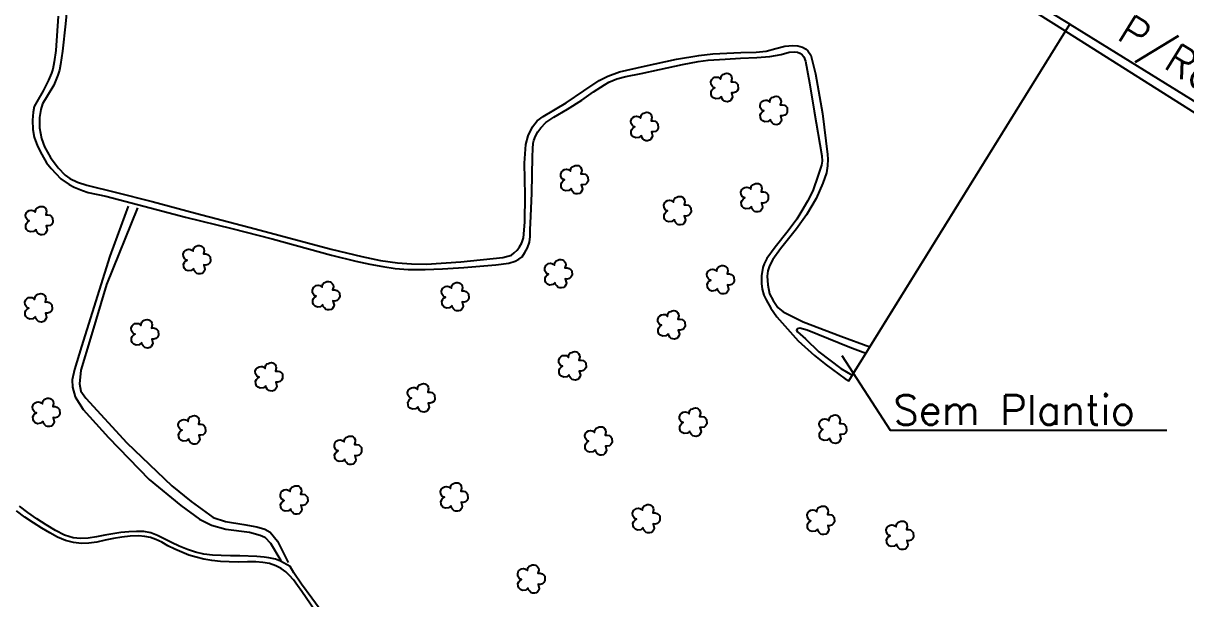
# Model space of a CAD drawing. Extents: x 726621 to 729771, y 7813734 to 7818189.
# Drawn here: x 728223 to 728988, y 7816170 to 7816548 of the extents above; entities that cross this region are included whole.
import ezdxf

# ---------------------------------------------------------------- set-up
doc = ezdxf.new("R2010")
doc.units = 0
doc.header["$MEASUREMENT"] = 0
doc.linetypes.add('CONTINUO', pattern=[0])
for name, color, linetype in [('01140001344', 1, 'Continuous'), ('01140001344003', 5, 'Continuous'), ('01140001344017', 5, 'Continuous'), ('_SIMBOLO ARVORE', 118, 'Continuous'), ('ESTRADA', 1, 'Continuous'), ('SEM PLANTIO', 30, 'Continuous')]:
    doc.layers.add(name, color=color, linetype=linetype)
doc.layers.add('TEXTO_DIVERSOS', color=7, linetype='Continuous', lineweight=5)
doc.styles.add('Simplex', font='simplex.shx')

msp = doc.modelspace()

# ---------------------------------------------------------------- linework, layer by layer
msp.add_lwpolyline([(728761.43, 7816329.97), (728793.16, 7816280.78), (728975.3, 7816280.78)])
at = {"layer": '01140001344'}
for points in [[(728246.1, 7816553.02), (728244.53, 7816530.45), (728243.55, 7816522.92), (728242.7, 7816518.2), (728241.79, 7816515.52), (728239.81, 7816511.02), (728236.36, 7816503.81), (728232.06, 7816496.76), (728230.44, 7816493.53), (728229.59, 7816489.79), (728229.24, 7816484.51), (728229.38, 7816478.42), (728230.44, 7816473.5), (728232.62, 7816467.58), (728235.3, 7816462.02), (728238.54, 7816456.6), (728241.58, 7816452.91), (728244.55, 7816449.52), (728247.89, 7816446.15), (728253.35, 7816442.25), (728256.58, 7816440.66), (728262.03, 7816438.49), (728265.88, 7816437.12), (728277.53, 7816434.55), (728310.82, 7816426), (728329.94, 7816420.85), (728360.44, 7816413.32), (728386.86, 7816406.63), (728425.87, 7816395.85), (728441.78, 7816391.87), (728451.2, 7816389.95), (728459.61, 7816388.45), (728467.81, 7816387.08), (728476.23, 7816386.37), (728487.55, 7816386.36), (728498.94, 7816386.85), (728512.99, 7816387.87), (728534.01, 7816389.46), (728542.39, 7816390.7), (728546.64, 7816391.85), (728549.17, 7816393.14), (728551.2, 7816394.77), (728553.07, 7816397.56), (728554.81, 7816400.63), (728556.05, 7816404.4), (728556.45, 7816408.07), (728556.58, 7816412.59), (728557.07, 7816421.61), (728557.65, 7816436.62), (728558.05, 7816460.61), (728558.27, 7816465.86), (728558.58, 7816469.53), (728558.93, 7816471.26), (728560.04, 7816474.05), (728561.63, 7816476.93), (728563.63, 7816479.67), (728566.91, 7816482.99), (728572.05, 7816486.55), (728581.18, 7816491.78), (728590.46, 7816497.77), (728598.08, 7816503.31), (728605.34, 7816507.91), (728608.37, 7816509.66), (728613.47, 7816511.69), (728619.36, 7816513.33), (728629.6, 7816515.33), (728641.66, 7816517.99), (728656.64, 7816521.13), (728666.98, 7816523.18), (728673.49, 7816524.11), (728684.84, 7816524.68), (728694.87, 7816525.31), (728705.59, 7816525.71), (728714.18, 7816526.55), (728721.5, 7816527.88), (728726.83, 7816529.21), (728730.33, 7816529.52), (728732.42, 7816529.26), (728733.97, 7816528.64), (728735.38, 7816527.53), (728736.58, 7816526.24), (728737.56, 7816523.5), (728740.31, 7816509.18), (728743.28, 7816490.52), (728748.31, 7816461.1), (728748.46, 7816457.74), (728748.03, 7816454.98), (728745.98, 7816448.53), (728742.43, 7816438.26), (728738.88, 7816431.43), (728735.2, 7816425.05), (728731.94, 7816419.52), (728726.19, 7816411.97), (728717.72, 7816401.19), (728712.25, 7816393.68), (728710.48, 7816390.13), (728709.59, 7816387.78), (728708.57, 7816382.3), (728708.57, 7816377.25), (728709.05, 7816373.61), (728710.21, 7816369.53), (728711.63, 7816366.6), (728714.83, 7816361.04), (728718.65, 7816355.31), (728732.77, 7816339.52), (728743.47, 7816329.82), (728751.24, 7816323.69), (728763.67, 7816314.69), (728766.13, 7816313.26), (728911.45, 7816547.69), (728857.25, 7816580.66)], [(728419.42, 7816161.52), (728412.93, 7816170.42), (728406.15, 7816179.62), (728401.13, 7816187.15), (728398.71, 7816191.32), (728392.45, 7816194.68), (728389, 7816195.99), (728384.71, 7816196.92), (728381.52, 7816197.33), (728376.72, 7816197.75), (728365.56, 7816198.13), (728359.48, 7816198.19), (728353.43, 7816198.41), (728347.52, 7816198.78), (728341.84, 7816199.42), (728336.4, 7816200.57), (728331.08, 7816202.35), (728325.81, 7816204.59), (728320.65, 7816207), (728315.86, 7816209.46), (728311.4, 7816211.63), (728307.02, 7816213.46), (728302.4, 7816214.32), (728297.58, 7816214.27), (728292.55, 7816213.93), (728287.28, 7816213.49), (728282.12, 7816212.77), (728276.83, 7816211.78), (728271.3, 7816210.69), (728265.85, 7816209.76), (728260.82, 7816209.55), (728256.03, 7816210.04), (728250.4, 7816211.76), (728244.42, 7816214.81), (728238.26, 7816218.52), (728232.11, 7816222.5), (728226.25, 7816226.61), (728220.81, 7816230.86)]]:
    msp.add_lwpolyline(points, dxfattribs=at)
at = {"layer": '01140001344003'}
msp.add_lwpolyline([(728415.45, 7816161.66), (728409.14, 7816170.71), (728406.48, 7816174.72), (728403.61, 7816178.77), (728400.94, 7816182.35), (728398.36, 7816185.33), (728395.81, 7816187.72), (728392.76, 7816189.91), (728389.17, 7816191.71), (728385.03, 7816193.1), (728380.73, 7816193.92), (728376.11, 7816194.26), (728370.65, 7816194.21), (728364.59, 7816194.12), (728358.63, 7816194.26), (728352.84, 7816194.55), (728347.19, 7816195.15), (728341.84, 7816196.03), (728336.78, 7816197.25), (728332.06, 7816198.78), (728327.44, 7816200.56), (728322.77, 7816202.6), (728318.26, 7816204.91), (728314.2, 7816207.15), (728310.34, 7816209), (728306.83, 7816210.24), (728303.2, 7816211.02), (728298.89, 7816211.31), (728293.59, 7816211.17), (728287.97, 7816210.55), (728282.55, 7816209.6), (728277.09, 7816208.5), (728271.49, 7816207.3), (728266.3, 7816206.48), (728261.38, 7816206.37), (728256.23, 7816206.95), (728251.01, 7816208.25), (728245.8, 7816210.53), (728240.59, 7816213.37), (728235.36, 7816216.52), (728229.87, 7816219.86), (728224.2, 7816223.63), (728218.79, 7816227.76)], dxfattribs=at)
at = {"layer": '01140001344017'}
msp.add_lwpolyline([(728254.19, 7816582.85), (728250.9, 7816547.93), (728248.94, 7816529.95), (728247.76, 7816521.24), (728246.98, 7816517.4), (728245.96, 7816514.27), (728243.28, 7816507.56), (728238.89, 7816500.35), (728235.75, 7816495.41), (728234.65, 7816491.65), (728233.79, 7816486.32), (728233.95, 7816479.47), (728235.12, 7816472.49), (728237.24, 7816467.08), (728241.01, 7816460.02), (728246.03, 7816453.34), (728250.74, 7816448.48), (728253.88, 7816446.36), (728258.82, 7816443.93), (728265.02, 7816441.89), (728283.61, 7816437.34), (728307.95, 7816431.06), (728336.55, 7816423.57), (728375.78, 7816413.28), (728425.69, 7816399.88), (728445.84, 7816395.02), (728458.03, 7816392.32), (728469.31, 7816390.79), (728478.55, 7816390.08), (728488.35, 7816390), (728510.89, 7816391.59), (728538.66, 7816394.29), (728544.16, 7816395.97), (728545.91, 7816397.32), (728547.9, 7816399.15), (728549.57, 7816401.38), (728551.09, 7816404.09), (728552.12, 7816407.27), (728552.92, 7816417.62), (728553.24, 7816435.33), (728552.84, 7816456.38), (728553.58, 7816468.58), (728555.19, 7816474.28), (728558.16, 7816480.31), (728561.14, 7816484.09), (728565.16, 7816487.06), (728580.2, 7816496.06), (728591.88, 7816503.89), (728601.85, 7816510.64), (728607.56, 7816513.45), (728615.28, 7816516.42), (728631.72, 7816520.15), (728652.79, 7816524.81), (728667.34, 7816527.22), (728676.71, 7816528.2), (728695.12, 7816529.16), (728705.18, 7816529.24), (728711.77, 7816529.89), (728718.04, 7816531.65), (728724.1, 7816533.26), (728729.33, 7816533.75), (728732.63, 7816533.42), (728735.68, 7816532.62), (728737.61, 7816531.5), (728739.14, 7816530.21), (728741.15, 7816527.32), (728744.13, 7816515.18), (728748.8, 7816489.03), (728752.11, 7816462.07), (728752.19, 7816458.93), (728752.03, 7816454.59), (728751.3, 7816449.98), (728749.05, 7816443.15), (728744.71, 7816433.18), (728738.35, 7816422.46), (728731.76, 7816413.14), (728721.21, 7816400.01), (728716.07, 7816393.02), (728713.81, 7816388.76), (728712.77, 7816385.62), (728712.37, 7816382.09), (728712.77, 7816376.27), (728713.98, 7816370.48), (728716.31, 7816366.14), (728719.45, 7816361.56), (728722.92, 7816358.64), (728736.14, 7816352.16), (728760.78, 7816342.57), (728779.96, 7816335.58), (728908.67, 7816543.2), (728863.27, 7816571.75)], dxfattribs=at)
at = {"layer": '_SIMBOLO ARVORE', "linetype": 'CONTINUO'}
for points in [[(728682.26, 7816500.26, 0), (728680.64, 7816498.9, 0), (728678.58, 7816498.67, 0), (728677.12, 7816499.23, 0), (728676.08, 7816500.25, 0), (728675.65, 7816501.43, 0), (728675.53, 7816503.15, 0), (728676.09, 7816504.24, 0), (728676.69, 7816505.05, 0), (728677.87, 7816505.85, 0), (728677.12, 7816506.09, 0), (728676.37, 7816506.71, 0), (728675.5, 7816508.08, 0), (728675.34, 7816509.72, 0), (728675.97, 7816511.43, 0), (728676.63, 7816512.04, 0), (728677.84, 7816512.78, 0), (728679.11, 7816512.94, 0), (728680.12, 7816512.8, 0), (728680.92, 7816512.43, 0), (728681.8, 7816511.65, 0), (728682.06, 7816513.14, 0), (728682.29, 7816513.74, 0), (728682.94, 7816514.57, 0), (728683.92, 7816514.93, 0), (728684.87, 7816515.35, 0), (728685.95, 7816515.45, 0), (728686.96, 7816515.31, 0), (728687.78, 7816514.87, 0), (728688.4, 7816514.21, 0), (728688.93, 7816513.15, 0), (728689.14, 7816511.98, 0), (728688.65, 7816509.88, 0), (728690.12, 7816509.9, 0), (728691.34, 7816509.61, 0), (728692.48, 7816508.7, 0), (728693.12, 7816507.98, 0), (728693.29, 7816505.09, 0), (728692.58, 7816503.8, 0), (728691.64, 7816502.94, 0), (728690.16, 7816502.54, 0), (728688.86, 7816502.66, 0), (728689.56, 7816499.96, 0), (728689.24, 7816498.81, 0), (728688.46, 7816497.71, 0), (728687.6, 7816497.03, 0), (728686.38, 7816496.73, 0), (728685.17, 7816496.8, 0), (728684.27, 7816497.06, 0), (728683.23, 7816498.08, 0), (728682.52, 7816499, 0), (728682.31, 7816500.4, 0)], [(728714.59, 7816485.12, 0), (728712.98, 7816483.77, 0), (728710.92, 7816483.53, 0), (728709.46, 7816484.1, 0), (728708.42, 7816485.12, 0), (728707.99, 7816486.29, 0), (728707.87, 7816488.02, 0), (728708.43, 7816489.11, 0), (728709.02, 7816489.91, 0), (728710.21, 7816490.72, 0), (728709.45, 7816490.96, 0), (728708.71, 7816491.57, 0), (728707.84, 7816492.95, 0), (728707.68, 7816494.58, 0), (728708.31, 7816496.29, 0), (728708.97, 7816496.9, 0), (728710.18, 7816497.64, 0), (728711.45, 7816497.81, 0), (728712.46, 7816497.66, 0), (728713.26, 7816497.29, 0), (728714.14, 7816496.51, 0), (728714.4, 7816498.01, 0), (728714.63, 7816498.61, 0), (728715.28, 7816499.44, 0), (728716.26, 7816499.79, 0), (728717.21, 7816500.22, 0), (728718.28, 7816500.32, 0), (728719.3, 7816500.17, 0), (728720.12, 7816499.74, 0), (728720.73, 7816499.08, 0), (728721.27, 7816498.02, 0), (728721.48, 7816496.84, 0), (728720.99, 7816494.74, 0), (728722.46, 7816494.77, 0), (728723.68, 7816494.48, 0), (728724.82, 7816493.57, 0), (728725.46, 7816492.84, 0), (728725.63, 7816489.95, 0), (728724.92, 7816488.66, 0), (728723.98, 7816487.8, 0), (728722.5, 7816487.41, 0), (728721.2, 7816487.52, 0), (728721.9, 7816484.82, 0), (728721.58, 7816483.68, 0), (728720.8, 7816482.58, 0), (728719.94, 7816481.9, 0), (728718.72, 7816481.6, 0), (728717.51, 7816481.67, 0), (728716.61, 7816481.93, 0), (728715.57, 7816482.95, 0), (728714.86, 7816483.87, 0), (728714.64, 7816485.26, 0)], [(728629.65, 7816474.59, 0), (728628.03, 7816473.24, 0), (728625.97, 7816473, 0), (728624.51, 7816473.57, 0), (728623.47, 7816474.59, 0), (728623.04, 7816475.76, 0), (728622.93, 7816477.49, 0), (728623.49, 7816478.58, 0), (728624.08, 7816479.38, 0), (728625.26, 7816480.19, 0), (728624.51, 7816480.43, 0), (728623.76, 7816481.04, 0), (728622.89, 7816482.42, 0), (728622.73, 7816484.05, 0), (728623.36, 7816485.76, 0), (728624.03, 7816486.37, 0), (728625.23, 7816487.11, 0), (728626.5, 7816487.28, 0), (728627.51, 7816487.13, 0), (728628.31, 7816486.76, 0), (728629.19, 7816485.98, 0), (728629.46, 7816487.48, 0), (728629.68, 7816488.08, 0), (728630.34, 7816488.91, 0), (728631.31, 7816489.27, 0), (728632.27, 7816489.69, 0), (728633.34, 7816489.79, 0), (728634.35, 7816489.64, 0), (728635.17, 7816489.21, 0), (728635.79, 7816488.55, 0), (728636.32, 7816487.49, 0), (728636.53, 7816486.31, 0), (728636.04, 7816484.22, 0), (728637.51, 7816484.24, 0), (728638.73, 7816483.95, 0), (728639.87, 7816483.04, 0), (728640.51, 7816482.31, 0), (728640.68, 7816479.43, 0), (728639.97, 7816478.13, 0), (728639.03, 7816477.27, 0), (728637.55, 7816476.88, 0), (728636.26, 7816476.99, 0), (728636.95, 7816474.29, 0), (728636.63, 7816473.15, 0), (728635.85, 7816472.05, 0), (728634.99, 7816471.37, 0), (728633.77, 7816471.07, 0), (728632.57, 7816471.14, 0), (728631.66, 7816471.4, 0), (728630.62, 7816472.42, 0), (728629.91, 7816473.34, 0), (728629.7, 7816474.73, 0)], [(728583.55, 7816439.72, 0), (728581.93, 7816438.36, 0), (728579.88, 7816438.12, 0), (728578.41, 7816438.69, 0), (728577.38, 7816439.71, 0), (728576.95, 7816440.88, 0), (728576.83, 7816442.61, 0), (728577.39, 7816443.7, 0), (728577.98, 7816444.5, 0), (728579.16, 7816445.31, 0), (728578.41, 7816445.55, 0), (728577.67, 7816446.16, 0), (728576.8, 7816447.54, 0), (728576.64, 7816449.17, 0), (728577.27, 7816450.88, 0), (728577.93, 7816451.49, 0), (728579.14, 7816452.23, 0), (728580.4, 7816452.4, 0), (728581.42, 7816452.26, 0), (728582.22, 7816451.88, 0), (728583.1, 7816451.1, 0), (728583.36, 7816452.6, 0), (728583.58, 7816453.2, 0), (728584.24, 7816454.03, 0), (728585.22, 7816454.39, 0), (728586.17, 7816454.81, 0), (728587.24, 7816454.91, 0), (728588.26, 7816454.76, 0), (728589.08, 7816454.33, 0), (728589.69, 7816453.67, 0), (728590.23, 7816452.61, 0), (728590.44, 7816451.43, 0), (728589.95, 7816449.34, 0), (728591.42, 7816449.36, 0), (728592.63, 7816449.07, 0), (728593.78, 7816448.16, 0), (728594.41, 7816447.43, 0), (728594.59, 7816444.55, 0), (728593.88, 7816443.25, 0), (728592.94, 7816442.39, 0), (728591.46, 7816442, 0), (728590.16, 7816442.11, 0), (728590.85, 7816439.42, 0), (728590.54, 7816438.27, 0), (728589.76, 7816437.17, 0), (728588.9, 7816436.49, 0), (728587.68, 7816436.19, 0), (728586.47, 7816436.26, 0), (728585.56, 7816436.52, 0), (728584.52, 7816437.54, 0), (728583.82, 7816438.46, 0), (728583.6, 7816439.85, 0)], [(728702.08, 7816427.87, 0), (728700.46, 7816426.51, 0), (728698.41, 7816426.27, 0), (728696.95, 7816426.84, 0), (728695.91, 7816427.86, 0), (728695.48, 7816429.03, 0), (728695.36, 7816430.76, 0), (728695.92, 7816431.85, 0), (728696.51, 7816432.66, 0), (728697.7, 7816433.46, 0), (728696.94, 7816433.7, 0), (728696.2, 7816434.31, 0), (728695.33, 7816435.69, 0), (728695.17, 7816437.33, 0), (728695.8, 7816439.03, 0), (728696.46, 7816439.65, 0), (728697.67, 7816440.38, 0), (728698.94, 7816440.55, 0), (728699.95, 7816440.41, 0), (728700.75, 7816440.04, 0), (728701.63, 7816439.25, 0), (728701.89, 7816440.75, 0), (728702.12, 7816441.35, 0), (728702.77, 7816442.18, 0), (728703.75, 7816442.54, 0), (728704.7, 7816442.96, 0), (728705.77, 7816443.06, 0), (728706.79, 7816442.92, 0), (728707.61, 7816442.48, 0), (728708.22, 7816441.82, 0), (728708.76, 7816440.76, 0), (728708.97, 7816439.59, 0), (728708.48, 7816437.49, 0), (728709.95, 7816437.51, 0), (728711.16, 7816437.22, 0), (728712.31, 7816436.31, 0), (728712.95, 7816435.59, 0), (728713.12, 7816432.7, 0), (728712.41, 7816431.41, 0), (728711.47, 7816430.55, 0), (728709.99, 7816430.15, 0), (728708.69, 7816430.27, 0), (728709.38, 7816427.57, 0), (728709.07, 7816426.42, 0), (728708.29, 7816425.32, 0), (728707.43, 7816424.64, 0), (728706.21, 7816424.34, 0), (728705, 7816424.41, 0), (728704.09, 7816424.67, 0), (728703.06, 7816425.69, 0), (728702.35, 7816426.61, 0), (728702.13, 7816428.01, 0)], [(728651.31, 7816419.31, 0), (728649.69, 7816417.96, 0), (728647.63, 7816417.72, 0), (728646.17, 7816418.29, 0), (728645.13, 7816419.31, 0), (728644.7, 7816420.48, 0), (728644.58, 7816422.21, 0), (728645.14, 7816423.3, 0), (728645.74, 7816424.1, 0), (728646.92, 7816424.91, 0), (728646.17, 7816425.15, 0), (728645.42, 7816425.76, 0), (728644.55, 7816427.13, 0), (728644.39, 7816428.77, 0), (728645.02, 7816430.48, 0), (728645.68, 7816431.09, 0), (728646.89, 7816431.83, 0), (728648.16, 7816432, 0), (728649.17, 7816431.85, 0), (728649.97, 7816431.48, 0), (728650.85, 7816430.7, 0), (728651.11, 7816432.2, 0), (728651.34, 7816432.79, 0), (728651.99, 7816433.63, 0), (728652.97, 7816433.98, 0), (728653.92, 7816434.41, 0), (728655, 7816434.5, 0), (728656.01, 7816434.36, 0), (728656.83, 7816433.92, 0), (728657.45, 7816433.26, 0), (728657.98, 7816432.21, 0), (728658.19, 7816431.03, 0), (728657.7, 7816428.93, 0), (728659.17, 7816428.96, 0), (728660.39, 7816428.66, 0), (728661.53, 7816427.76, 0), (728662.17, 7816427.03, 0), (728662.34, 7816424.14, 0), (728661.63, 7816422.85, 0), (728660.69, 7816421.99, 0), (728659.21, 7816421.59, 0), (728657.91, 7816421.71, 0), (728658.61, 7816419.01, 0), (728658.29, 7816417.86, 0), (728657.51, 7816416.77, 0), (728656.65, 7816416.08, 0), (728655.43, 7816415.78, 0), (728654.22, 7816415.86, 0), (728653.32, 7816416.11, 0), (728652.28, 7816417.14, 0), (728651.57, 7816418.06, 0), (728651.36, 7816419.45, 0)], [(728231.56, 7816412.78, 0), (728229.94, 7816411.42, 0), (728227.88, 7816411.18, 0), (728226.42, 7816411.75, 0), (728225.38, 7816412.77, 0), (728224.95, 7816413.94, 0), (728224.84, 7816415.67, 0), (728225.4, 7816416.76, 0), (728225.99, 7816417.57, 0), (728227.17, 7816418.37, 0), (728226.42, 7816418.61, 0), (728225.67, 7816419.22, 0), (728224.8, 7816420.6, 0), (728224.64, 7816422.24, 0), (728225.27, 7816423.94, 0), (728225.94, 7816424.55, 0), (728227.14, 7816425.29, 0), (728228.41, 7816425.46, 0), (728229.42, 7816425.32, 0), (728230.22, 7816424.95, 0), (728231.1, 7816424.16, 0), (728231.37, 7816425.66, 0), (728231.59, 7816426.26, 0), (728232.25, 7816427.09, 0), (728233.22, 7816427.45, 0), (728234.18, 7816427.87, 0), (728235.25, 7816427.97, 0), (728236.26, 7816427.82, 0), (728237.08, 7816427.39, 0), (728237.7, 7816426.73, 0), (728238.23, 7816425.67, 0), (728238.44, 7816424.49, 0), (728237.95, 7816422.4, 0), (728239.42, 7816422.42, 0), (728240.64, 7816422.13, 0), (728241.78, 7816421.22, 0), (728242.42, 7816420.49, 0), (728242.59, 7816417.61, 0), (728241.88, 7816416.31, 0), (728240.94, 7816415.45, 0), (728239.46, 7816415.06, 0), (728238.17, 7816415.17, 0), (728238.86, 7816412.48, 0), (728238.54, 7816411.33, 0), (728237.76, 7816410.23, 0), (728236.9, 7816409.55, 0), (728235.68, 7816409.25, 0), (728234.48, 7816409.32, 0), (728233.57, 7816409.58, 0), (728232.53, 7816410.6, 0), (728231.82, 7816411.52, 0), (728231.61, 7816412.91, 0)], [(728335.29, 7816387.07, 0), (728333.68, 7816385.71, 0), (728331.62, 7816385.47, 0), (728330.16, 7816386.04, 0), (728329.12, 7816387.06, 0), (728328.69, 7816388.23, 0), (728328.57, 7816389.96, 0), (728329.13, 7816391.05, 0), (728329.72, 7816391.86, 0), (728330.91, 7816392.66, 0), (728330.16, 7816392.9, 0), (728329.41, 7816393.51, 0), (728328.54, 7816394.89, 0), (728328.38, 7816396.53, 0), (728329.01, 7816398.23, 0), (728329.67, 7816398.84, 0), (728330.88, 7816399.58, 0), (728332.15, 7816399.75, 0), (728333.16, 7816399.61, 0), (728333.96, 7816399.24, 0), (728334.84, 7816398.45, 0), (728335.1, 7816399.95, 0), (728335.33, 7816400.55, 0), (728335.98, 7816401.38, 0), (728336.96, 7816401.74, 0), (728337.91, 7816402.16, 0), (728338.99, 7816402.26, 0), (728340, 7816402.11, 0), (728340.82, 7816401.68, 0), (728341.43, 7816401.02, 0), (728341.97, 7816399.96, 0), (728342.18, 7816398.78, 0), (728341.69, 7816396.69, 0), (728343.16, 7816396.71, 0), (728344.38, 7816396.42, 0), (728345.52, 7816395.51, 0), (728346.16, 7816394.78, 0), (728346.33, 7816391.9, 0), (728345.62, 7816390.6, 0), (728344.68, 7816389.74, 0), (728343.2, 7816389.35, 0), (728341.9, 7816389.46, 0), (728342.6, 7816386.77, 0), (728342.28, 7816385.62, 0), (728341.5, 7816384.52, 0), (728340.64, 7816383.84, 0), (728339.42, 7816383.54, 0), (728338.21, 7816383.61, 0), (728337.31, 7816383.87, 0), (728336.27, 7816384.89, 0), (728335.56, 7816385.81, 0), (728335.35, 7816387.21, 0)], [(728573.02, 7816377.85, 0), (728571.4, 7816376.5, 0), (728569.34, 7816376.26, 0), (728567.88, 7816376.83, 0), (728566.84, 7816377.85, 0), (728566.41, 7816379.02, 0), (728566.29, 7816380.75, 0), (728566.85, 7816381.84, 0), (728567.45, 7816382.64, 0), (728568.63, 7816383.45, 0), (728567.88, 7816383.69, 0), (728567.13, 7816384.3, 0), (728566.26, 7816385.67, 0), (728566.1, 7816387.31, 0), (728566.73, 7816389.02, 0), (728567.39, 7816389.63, 0), (728568.6, 7816390.37, 0), (728569.87, 7816390.54, 0), (728570.88, 7816390.39, 0), (728571.68, 7816390.02, 0), (728572.56, 7816389.24, 0), (728572.82, 7816390.74, 0), (728573.05, 7816391.33, 0), (728573.7, 7816392.17, 0), (728574.68, 7816392.52, 0), (728575.63, 7816392.95, 0), (728576.71, 7816393.04, 0), (728577.72, 7816392.9, 0), (728578.54, 7816392.46, 0), (728579.16, 7816391.8, 0), (728579.69, 7816390.75, 0), (728579.9, 7816389.57, 0), (728579.41, 7816387.47, 0), (728580.88, 7816387.5, 0), (728582.1, 7816387.2, 0), (728583.24, 7816386.3, 0), (728583.88, 7816385.57, 0), (728584.05, 7816382.68, 0), (728583.34, 7816381.39, 0), (728582.4, 7816380.53, 0), (728580.92, 7816380.14, 0), (728579.62, 7816380.25, 0), (728580.32, 7816377.55, 0), (728580, 7816376.4, 0), (728579.22, 7816375.31, 0), (728578.36, 7816374.62, 0), (728577.14, 7816374.32, 0), (728575.93, 7816374.4, 0), (728575.03, 7816374.66, 0), (728573.99, 7816375.68, 0), (728573.28, 7816376.6, 0), (728573.07, 7816377.99, 0)], [(728679.69, 7816373.9, 0), (728678.08, 7816372.55, 0), (728676.02, 7816372.31, 0), (728674.56, 7816372.88, 0), (728673.52, 7816373.9, 0), (728673.09, 7816375.07, 0), (728672.97, 7816376.8, 0), (728673.53, 7816377.89, 0), (728674.12, 7816378.69, 0), (728675.31, 7816379.5, 0), (728674.55, 7816379.74, 0), (728673.81, 7816380.35, 0), (728672.94, 7816381.73, 0), (728672.78, 7816383.36, 0), (728673.41, 7816385.07, 0), (728674.07, 7816385.68, 0), (728675.28, 7816386.42, 0), (728676.55, 7816386.59, 0), (728677.56, 7816386.44, 0), (728678.36, 7816386.07, 0), (728679.24, 7816385.29, 0), (728679.5, 7816386.79, 0), (728679.73, 7816387.39, 0), (728680.38, 7816388.22, 0), (728681.36, 7816388.57, 0), (728682.31, 7816389, 0), (728683.38, 7816389.1, 0), (728684.4, 7816388.95, 0), (728685.22, 7816388.52, 0), (728685.83, 7816387.86, 0), (728686.37, 7816386.8, 0), (728686.58, 7816385.62, 0), (728686.09, 7816383.52, 0), (728687.56, 7816383.55, 0), (728688.78, 7816383.26, 0), (728689.92, 7816382.35, 0), (728690.56, 7816381.62, 0), (728690.73, 7816378.73, 0), (728690.02, 7816377.44, 0), (728689.08, 7816376.58, 0), (728687.6, 7816376.19, 0), (728686.3, 7816376.3, 0), (728687, 7816373.6, 0), (728686.68, 7816372.46, 0), (728685.9, 7816371.36, 0), (728685.04, 7816370.68, 0), (728683.82, 7816370.38, 0), (728682.61, 7816370.45, 0), (728681.71, 7816370.71, 0), (728680.67, 7816371.73, 0), (728679.96, 7816372.65, 0), (728679.74, 7816374.04, 0)], [(728420.24, 7816363.38, 0), (728418.62, 7816362.02, 0), (728416.57, 7816361.78, 0), (728415.11, 7816362.35, 0), (728414.07, 7816363.37, 0), (728413.64, 7816364.54, 0), (728413.52, 7816366.27, 0), (728414.08, 7816367.36, 0), (728414.67, 7816368.16, 0), (728415.86, 7816368.97, 0), (728415.1, 7816369.21, 0), (728414.36, 7816369.82, 0), (728413.49, 7816371.2, 0), (728413.33, 7816372.83, 0), (728413.96, 7816374.54, 0), (728414.62, 7816375.15, 0), (728415.83, 7816375.89, 0), (728417.1, 7816376.06, 0), (728418.11, 7816375.91, 0), (728418.91, 7816375.54, 0), (728419.79, 7816374.76, 0), (728420.05, 7816376.26, 0), (728420.28, 7816376.86, 0), (728420.93, 7816377.69, 0), (728421.91, 7816378.05, 0), (728422.86, 7816378.47, 0), (728423.93, 7816378.57, 0), (728424.95, 7816378.42, 0), (728425.77, 7816377.99, 0), (728426.38, 7816377.33, 0), (728426.92, 7816376.27, 0), (728427.13, 7816375.09, 0), (728426.64, 7816373, 0), (728428.11, 7816373.02, 0), (728429.32, 7816372.73, 0), (728430.47, 7816371.82, 0), (728431.11, 7816371.09, 0), (728431.28, 7816368.21, 0), (728430.57, 7816366.91, 0), (728429.63, 7816366.05, 0), (728428.15, 7816365.66, 0), (728426.85, 7816365.77, 0), (728427.54, 7816363.08, 0), (728427.23, 7816361.93, 0), (728426.45, 7816360.83, 0), (728425.59, 7816360.15, 0), (728424.37, 7816359.85, 0), (728423.16, 7816359.92, 0), (728422.25, 7816360.18, 0), (728421.22, 7816361.2, 0), (728420.51, 7816362.12, 0), (728420.29, 7816363.51, 0)], [(728505.19, 7816362.72, 0), (728503.57, 7816361.36, 0), (728501.52, 7816361.12, 0), (728500.05, 7816361.69, 0), (728499.01, 7816362.71, 0), (728498.58, 7816363.88, 0), (728498.47, 7816365.61, 0), (728499.03, 7816366.7, 0), (728499.62, 7816367.51, 0), (728500.8, 7816368.31, 0), (728500.05, 7816368.55, 0), (728499.31, 7816369.16, 0), (728498.43, 7816370.54, 0), (728498.28, 7816372.18, 0), (728498.91, 7816373.88, 0), (728499.57, 7816374.49, 0), (728500.78, 7816375.23, 0), (728502.04, 7816375.4, 0), (728503.06, 7816375.26, 0), (728503.86, 7816374.89, 0), (728504.74, 7816374.1, 0), (728505, 7816375.6, 0), (728505.22, 7816376.2, 0), (728505.88, 7816377.03, 0), (728506.85, 7816377.39, 0), (728507.81, 7816377.81, 0), (728508.88, 7816377.91, 0), (728509.89, 7816377.76, 0), (728510.72, 7816377.33, 0), (728511.33, 7816376.67, 0), (728511.86, 7816375.61, 0), (728512.07, 7816374.43, 0), (728511.59, 7816372.34, 0), (728513.06, 7816372.36, 0), (728514.27, 7816372.07, 0), (728515.42, 7816371.16, 0), (728516.05, 7816370.43, 0), (728516.22, 7816367.55, 0), (728515.52, 7816366.25, 0), (728514.58, 7816365.39, 0), (728513.1, 7816365, 0), (728511.8, 7816365.11, 0), (728512.49, 7816362.42, 0), (728512.17, 7816361.27, 0), (728511.39, 7816360.17, 0), (728510.54, 7816359.49, 0), (728509.32, 7816359.19, 0), (728508.11, 7816359.26, 0), (728507.2, 7816359.52, 0), (728506.16, 7816360.54, 0), (728505.46, 7816361.46, 0), (728505.24, 7816362.86, 0)], [(728231.14, 7816355.46, 0), (728229.52, 7816354.1, 0), (728227.47, 7816353.86, 0), (728226, 7816354.43, 0), (728224.96, 7816355.45, 0), (728224.53, 7816356.62, 0), (728224.42, 7816358.35, 0), (728224.98, 7816359.44, 0), (728225.57, 7816360.24, 0), (728226.75, 7816361.05, 0), (728226, 7816361.29, 0), (728225.26, 7816361.9, 0), (728224.38, 7816363.28, 0), (728224.23, 7816364.91, 0), (728224.86, 7816366.62, 0), (728225.52, 7816367.23, 0), (728226.72, 7816367.97, 0), (728227.99, 7816368.14, 0), (728229.01, 7816368, 0), (728229.81, 7816367.62, 0), (728230.68, 7816366.84, 0), (728230.95, 7816368.34, 0), (728231.17, 7816368.94, 0), (728231.83, 7816369.77, 0), (728232.8, 7816370.13, 0), (728233.76, 7816370.55, 0), (728234.83, 7816370.65, 0), (728235.84, 7816370.5, 0), (728236.67, 7816370.07, 0), (728237.28, 7816369.41, 0), (728237.81, 7816368.35, 0), (728238.02, 7816367.17, 0), (728237.54, 7816365.08, 0), (728239.01, 7816365.1, 0), (728240.22, 7816364.81, 0), (728241.37, 7816363.9, 0), (728242, 7816363.17, 0), (728242.17, 7816360.29, 0), (728241.47, 7816358.99, 0), (728240.53, 7816358.13, 0), (728239.05, 7816357.74, 0), (728237.75, 7816357.85, 0), (728238.44, 7816355.16, 0), (728238.12, 7816354.01, 0), (728237.34, 7816352.91, 0), (728236.49, 7816352.23, 0), (728235.27, 7816351.93, 0), (728234.06, 7816352, 0), (728233.15, 7816352.26, 0), (728232.11, 7816353.28, 0), (728231.4, 7816354.2, 0), (728231.19, 7816355.59, 0)], [(728301.05, 7816338.37, 0), (728299.44, 7816337.01, 0), (728297.38, 7816336.77, 0), (728295.92, 7816337.34, 0), (728294.88, 7816338.36, 0), (728294.45, 7816339.53, 0), (728294.33, 7816341.26, 0), (728294.89, 7816342.35, 0), (728295.48, 7816343.16, 0), (728296.67, 7816343.96, 0), (728295.91, 7816344.2, 0), (728295.17, 7816344.81, 0), (728294.3, 7816346.19, 0), (728294.14, 7816347.83, 0), (728294.77, 7816349.53, 0), (728295.43, 7816350.14, 0), (728296.64, 7816350.88, 0), (728297.91, 7816351.05, 0), (728298.92, 7816350.91, 0), (728299.72, 7816350.54, 0), (728300.6, 7816349.75, 0), (728300.86, 7816351.25, 0), (728301.09, 7816351.85, 0), (728301.74, 7816352.68, 0), (728302.72, 7816353.04, 0), (728303.67, 7816353.46, 0), (728304.74, 7816353.56, 0), (728305.76, 7816353.41, 0), (728306.58, 7816352.98, 0), (728307.19, 7816352.32, 0), (728307.73, 7816351.26, 0), (728307.94, 7816350.08, 0), (728307.45, 7816347.99, 0), (728308.92, 7816348.01, 0), (728310.13, 7816347.72, 0), (728311.28, 7816346.81, 0), (728311.92, 7816346.08, 0), (728312.09, 7816343.2, 0), (728311.38, 7816341.91, 0), (728310.44, 7816341.04, 0), (728308.96, 7816340.65, 0), (728307.66, 7816340.76, 0), (728308.35, 7816338.07, 0), (728308.04, 7816336.92, 0), (728307.26, 7816335.82, 0), (728306.4, 7816335.14, 0), (728305.18, 7816334.84, 0), (728303.97, 7816334.91, 0), (728303.07, 7816335.17, 0), (728302.03, 7816336.19, 0), (728301.32, 7816337.11, 0), (728301.1, 7816338.51, 0)], [(728647.34, 7816344.23, 0), (728645.73, 7816342.87, 0), (728643.67, 7816342.63, 0), (728642.21, 7816343.2, 0), (728641.17, 7816344.22, 0), (728640.74, 7816345.39, 0), (728640.62, 7816347.12, 0), (728641.18, 7816348.21, 0), (728641.77, 7816349.02, 0), (728642.96, 7816349.82, 0), (728642.2, 7816350.06, 0), (728641.46, 7816350.67, 0), (728640.59, 7816352.05, 0), (728640.43, 7816353.69, 0), (728641.06, 7816355.39, 0), (728641.72, 7816356.01, 0), (728642.93, 7816356.74, 0), (728644.2, 7816356.91, 0), (728645.21, 7816356.77, 0), (728646.01, 7816356.4, 0), (728646.89, 7816355.61, 0), (728647.15, 7816357.11, 0), (728647.38, 7816357.71, 0), (728648.03, 7816358.54, 0), (728649.01, 7816358.9, 0), (728649.96, 7816359.32, 0), (728651.03, 7816359.42, 0), (728652.05, 7816359.27, 0), (728652.87, 7816358.84, 0), (728653.48, 7816358.18, 0), (728654.02, 7816357.12, 0), (728654.23, 7816355.94, 0), (728653.74, 7816353.85, 0), (728655.21, 7816353.87, 0), (728656.43, 7816353.58, 0), (728657.57, 7816352.67, 0), (728658.21, 7816351.95, 0), (728658.38, 7816349.06, 0), (728657.67, 7816347.77, 0), (728656.73, 7816346.91, 0), (728655.25, 7816346.51, 0), (728653.95, 7816346.62, 0), (728654.65, 7816343.93, 0), (728654.33, 7816342.78, 0), (728653.55, 7816341.68, 0), (728652.69, 7816341, 0), (728651.47, 7816340.7, 0), (728650.26, 7816340.77, 0), (728649.36, 7816341.03, 0), (728648.32, 7816342.05, 0), (728647.61, 7816342.97, 0), (728647.39, 7816344.37, 0)], [(728582.23, 7816317.31, 0), (728580.62, 7816315.95, 0), (728578.56, 7816315.71, 0), (728577.1, 7816316.28, 0), (728576.06, 7816317.3, 0), (728575.63, 7816318.47, 0), (728575.51, 7816320.2, 0), (728576.07, 7816321.29, 0), (728576.66, 7816322.1, 0), (728577.85, 7816322.9, 0), (728577.09, 7816323.14, 0), (728576.35, 7816323.75, 0), (728575.48, 7816325.13, 0), (728575.32, 7816326.77, 0), (728575.95, 7816328.47, 0), (728576.61, 7816329.08, 0), (728577.82, 7816329.82, 0), (728579.09, 7816329.99, 0), (728580.1, 7816329.85, 0), (728580.9, 7816329.48, 0), (728581.78, 7816328.69, 0), (728582.04, 7816330.19, 0), (728582.27, 7816330.79, 0), (728582.92, 7816331.62, 0), (728583.9, 7816331.98, 0), (728584.85, 7816332.4, 0), (728585.92, 7816332.5, 0), (728586.94, 7816332.35, 0), (728587.76, 7816331.92, 0), (728588.37, 7816331.26, 0), (728588.91, 7816330.2, 0), (728589.12, 7816329.02, 0), (728588.63, 7816326.93, 0), (728590.1, 7816326.95, 0), (728591.32, 7816326.66, 0), (728592.46, 7816325.75, 0), (728593.1, 7816325.02, 0), (728593.27, 7816322.14, 0), (728592.56, 7816320.85, 0), (728591.62, 7816319.98, 0), (728590.14, 7816319.59, 0), (728588.84, 7816319.7, 0), (728589.54, 7816317.01, 0), (728589.22, 7816315.86, 0), (728588.44, 7816314.76, 0), (728587.58, 7816314.08, 0), (728586.36, 7816313.78, 0), (728585.15, 7816313.85, 0), (728584.25, 7816314.11, 0), (728583.21, 7816315.13, 0), (728582.5, 7816316.05, 0), (728582.28, 7816317.45, 0)], [(728382.71, 7816310.07, 0), (728381.09, 7816308.71, 0), (728379.04, 7816308.47, 0), (728377.57, 7816309.04, 0), (728376.53, 7816310.06, 0), (728376.1, 7816311.23, 0), (728375.99, 7816312.96, 0), (728376.55, 7816314.05, 0), (728377.14, 7816314.86, 0), (728378.32, 7816315.66, 0), (728377.57, 7816315.9, 0), (728376.83, 7816316.51, 0), (728375.95, 7816317.89, 0), (728375.79, 7816319.53, 0), (728376.42, 7816321.23, 0), (728377.09, 7816321.85, 0), (728378.29, 7816322.58, 0), (728379.56, 7816322.75, 0), (728380.57, 7816322.61, 0), (728381.37, 7816322.24, 0), (728382.25, 7816321.45, 0), (728382.52, 7816322.95, 0), (728382.74, 7816323.55, 0), (728383.4, 7816324.38, 0), (728384.37, 7816324.74, 0), (728385.33, 7816325.16, 0), (728386.4, 7816325.26, 0), (728387.41, 7816325.12, 0), (728388.24, 7816324.68, 0), (728388.85, 7816324.02, 0), (728389.38, 7816322.96, 0), (728389.59, 7816321.78, 0), (728389.11, 7816319.69, 0), (728390.57, 7816319.71, 0), (728391.79, 7816319.42, 0), (728392.93, 7816318.51, 0), (728393.57, 7816317.79, 0), (728393.74, 7816314.9, 0), (728393.03, 7816313.61, 0), (728392.09, 7816312.75, 0), (728390.61, 7816312.35, 0), (728389.32, 7816312.46, 0), (728390.01, 7816309.77, 0), (728389.69, 7816308.62, 0), (728388.91, 7816307.52, 0), (728388.05, 7816306.84, 0), (728386.84, 7816306.54, 0), (728385.63, 7816306.61, 0), (728384.72, 7816306.87, 0), (728383.68, 7816307.89, 0), (728382.97, 7816308.81, 0), (728382.76, 7816310.21, 0)], [(728482.8, 7816296.25, 0), (728481.18, 7816294.89, 0), (728479.13, 7816294.65, 0), (728477.66, 7816295.22, 0), (728476.62, 7816296.24, 0), (728476.2, 7816297.41, 0), (728476.08, 7816299.14, 0), (728476.64, 7816300.23, 0), (728477.23, 7816301.04, 0), (728478.41, 7816301.84, 0), (728477.66, 7816302.08, 0), (728476.92, 7816302.69, 0), (728476.04, 7816304.07, 0), (728475.89, 7816305.71, 0), (728476.52, 7816307.41, 0), (728477.18, 7816308.03, 0), (728478.39, 7816308.76, 0), (728479.65, 7816308.93, 0), (728480.67, 7816308.79, 0), (728481.47, 7816308.42, 0), (728482.35, 7816307.63, 0), (728482.61, 7816309.13, 0), (728482.83, 7816309.73, 0), (728483.49, 7816310.56, 0), (728484.47, 7816310.92, 0), (728485.42, 7816311.34, 0), (728486.49, 7816311.44, 0), (728487.5, 7816311.29, 0), (728488.33, 7816310.86, 0), (728488.94, 7816310.2, 0), (728489.48, 7816309.14, 0), (728489.69, 7816307.96, 0), (728489.2, 7816305.87, 0), (728490.67, 7816305.89, 0), (728491.88, 7816305.6, 0), (728493.03, 7816304.69, 0), (728493.66, 7816303.97, 0), (728493.84, 7816301.08, 0), (728493.13, 7816299.79, 0), (728492.19, 7816298.93, 0), (728490.71, 7816298.53, 0), (728489.41, 7816298.64, 0), (728490.1, 7816295.95, 0), (728489.78, 7816294.8, 0), (728489.01, 7816293.7, 0), (728488.15, 7816293.02, 0), (728486.93, 7816292.72, 0), (728485.72, 7816292.79, 0), (728484.81, 7816293.05, 0), (728483.77, 7816294.07, 0), (728483.07, 7816294.99, 0), (728482.85, 7816296.39, 0)], [(728236.23, 7816286.71, 0), (728234.62, 7816285.35, 0), (728232.56, 7816285.11, 0), (728231.1, 7816285.68, 0), (728230.06, 7816286.7, 0), (728229.63, 7816287.87, 0), (728229.51, 7816289.6, 0), (728230.07, 7816290.69, 0), (728230.66, 7816291.5, 0), (728231.85, 7816292.3, 0), (728231.09, 7816292.54, 0), (728230.35, 7816293.15, 0), (728229.48, 7816294.53, 0), (728229.32, 7816296.17, 0), (728229.95, 7816297.87, 0), (728230.61, 7816298.48, 0), (728231.82, 7816299.22, 0), (728233.09, 7816299.39, 0), (728234.1, 7816299.25, 0), (728234.9, 7816298.88, 0), (728235.78, 7816298.09, 0), (728236.04, 7816299.59, 0), (728236.27, 7816300.19, 0), (728236.92, 7816301.02, 0), (728237.9, 7816301.38, 0), (728238.85, 7816301.8, 0), (728239.92, 7816301.9, 0), (728240.94, 7816301.75, 0), (728241.76, 7816301.32, 0), (728242.37, 7816300.66, 0), (728242.91, 7816299.6, 0), (728243.12, 7816298.42, 0), (728242.63, 7816296.33, 0), (728244.1, 7816296.35, 0), (728245.32, 7816296.06, 0), (728246.46, 7816295.15, 0), (728247.1, 7816294.42, 0), (728247.27, 7816291.54, 0), (728246.56, 7816290.25, 0), (728245.62, 7816289.38, 0), (728244.14, 7816288.99, 0), (728242.84, 7816289.1, 0), (728243.54, 7816286.41, 0), (728243.22, 7816285.26, 0), (728242.44, 7816284.16, 0), (728241.58, 7816283.48, 0), (728240.36, 7816283.18, 0), (728239.15, 7816283.25, 0), (728238.25, 7816283.51, 0), (728237.21, 7816284.53, 0), (728236.5, 7816285.45, 0), (728236.28, 7816286.85, 0)], [(728661.57, 7816280.24, 0), (728659.96, 7816278.88, 0), (728657.9, 7816278.65, 0), (728656.44, 7816279.22, 0), (728655.4, 7816280.24, 0), (728654.97, 7816281.41, 0), (728654.85, 7816283.13, 0), (728655.41, 7816284.22, 0), (728656, 7816285.03, 0), (728657.19, 7816285.83, 0), (728656.44, 7816286.07, 0), (728655.69, 7816286.69, 0), (728654.82, 7816288.06, 0), (728654.66, 7816289.7, 0), (728655.29, 7816291.41, 0), (728655.95, 7816292.02, 0), (728657.16, 7816292.76, 0), (728658.43, 7816292.93, 0), (728659.44, 7816292.78, 0), (728660.24, 7816292.41, 0), (728661.12, 7816291.63, 0), (728661.38, 7816293.12, 0), (728661.61, 7816293.72, 0), (728662.26, 7816294.55, 0), (728663.24, 7816294.91, 0), (728664.19, 7816295.33, 0), (728665.27, 7816295.43, 0), (728666.28, 7816295.29, 0), (728667.1, 7816294.85, 0), (728667.71, 7816294.19, 0), (728668.25, 7816293.13, 0), (728668.46, 7816291.96, 0), (728667.97, 7816289.86, 0), (728669.44, 7816289.88, 0), (728670.66, 7816289.59, 0), (728671.8, 7816288.68, 0), (728672.44, 7816287.96, 0), (728672.61, 7816285.07, 0), (728671.9, 7816283.78, 0), (728670.96, 7816282.92, 0), (728669.48, 7816282.52, 0), (728668.18, 7816282.64, 0), (728668.88, 7816279.94, 0), (728668.56, 7816278.79, 0), (728667.78, 7816277.7, 0), (728666.92, 7816277.01, 0), (728665.7, 7816276.71, 0), (728664.49, 7816276.79, 0), (728663.59, 7816277.04, 0), (728662.55, 7816278.06, 0), (728661.84, 7816278.98, 0), (728661.63, 7816280.38, 0)], [(728332, 7816275.19, 0), (728330.39, 7816273.83, 0), (728328.33, 7816273.59, 0), (728326.87, 7816274.16, 0), (728325.83, 7816275.18, 0), (728325.4, 7816276.35, 0), (728325.28, 7816278.08, 0), (728325.84, 7816279.17, 0), (728326.43, 7816279.98, 0), (728327.62, 7816280.78, 0), (728326.86, 7816281.02, 0), (728326.12, 7816281.63, 0), (728325.25, 7816283.01, 0), (728325.09, 7816284.65, 0), (728325.72, 7816286.35, 0), (728326.38, 7816286.97, 0), (728327.59, 7816287.7, 0), (728328.86, 7816287.87, 0), (728329.87, 7816287.73, 0), (728330.67, 7816287.36, 0), (728331.55, 7816286.57, 0), (728331.81, 7816288.07, 0), (728332.04, 7816288.67, 0), (728332.69, 7816289.5, 0), (728333.67, 7816289.86, 0), (728334.62, 7816290.28, 0), (728335.69, 7816290.38, 0), (728336.71, 7816290.24, 0), (728337.53, 7816289.8, 0), (728338.14, 7816289.14, 0), (728338.68, 7816288.08, 0), (728338.89, 7816286.91, 0), (728338.4, 7816284.81, 0), (728339.87, 7816284.83, 0), (728341.08, 7816284.54, 0), (728342.23, 7816283.63, 0), (728342.87, 7816282.91, 0), (728343.04, 7816280.02, 0), (728342.33, 7816278.73, 0), (728341.39, 7816277.87, 0), (728339.91, 7816277.47, 0), (728338.61, 7816277.58, 0), (728339.3, 7816274.89, 0), (728338.99, 7816273.74, 0), (728338.21, 7816272.64, 0), (728337.35, 7816271.96, 0), (728336.13, 7816271.66, 0), (728334.92, 7816271.73, 0), (728334.01, 7816271.99, 0), (728332.98, 7816273.01, 0), (728332.27, 7816273.93, 0), (728332.05, 7816275.33, 0)], [(728753.47, 7816275.64, 0), (728751.85, 7816274.28, 0), (728749.79, 7816274.05, 0), (728748.33, 7816274.62, 0), (728747.29, 7816275.64, 0), (728746.86, 7816276.81, 0), (728746.75, 7816278.53, 0), (728747.31, 7816279.62, 0), (728747.9, 7816280.43, 0), (728749.08, 7816281.23, 0), (728748.33, 7816281.47, 0), (728747.59, 7816282.09, 0), (728746.71, 7816283.46, 0), (728746.55, 7816285.1, 0), (728747.18, 7816286.81, 0), (728747.85, 7816287.42, 0), (728749.05, 7816288.16, 0), (728750.32, 7816288.33, 0), (728751.33, 7816288.18, 0), (728752.13, 7816287.81, 0), (728753.01, 7816287.03, 0), (728753.28, 7816288.52, 0), (728753.5, 7816289.12, 0), (728754.16, 7816289.95, 0), (728755.13, 7816290.31, 0), (728756.09, 7816290.73, 0), (728757.16, 7816290.83, 0), (728758.17, 7816290.69, 0), (728759, 7816290.25, 0), (728759.61, 7816289.59, 0), (728760.14, 7816288.53, 0), (728760.35, 7816287.36, 0), (728759.87, 7816285.26, 0), (728761.33, 7816285.28, 0), (728762.55, 7816284.99, 0), (728763.69, 7816284.08, 0), (728764.33, 7816283.36, 0), (728764.5, 7816280.47, 0), (728763.79, 7816279.18, 0), (728762.85, 7816278.32, 0), (728761.37, 7816277.92, 0), (728760.08, 7816278.04, 0), (728760.77, 7816275.34, 0), (728760.45, 7816274.19, 0), (728759.67, 7816273.1, 0), (728758.81, 7816272.41, 0), (728757.59, 7816272.11, 0), (728756.39, 7816272.19, 0), (728755.48, 7816272.44, 0), (728754.44, 7816273.46, 0), (728753.73, 7816274.38, 0), (728753.52, 7816275.78, 0)], [(728434.66, 7816261.75, 0), (728433.05, 7816260.39, 0), (728430.99, 7816260.16, 0), (728429.53, 7816260.73, 0), (728428.49, 7816261.75, 0), (728428.06, 7816262.92, 0), (728427.94, 7816264.64, 0), (728428.5, 7816265.73, 0), (728429.1, 7816266.54, 0), (728430.28, 7816267.34, 0), (728429.53, 7816267.58, 0), (728428.78, 7816268.2, 0), (728427.91, 7816269.57, 0), (728427.75, 7816271.21, 0), (728428.38, 7816272.92, 0), (728429.04, 7816273.53, 0), (728430.25, 7816274.27, 0), (728431.52, 7816274.44, 0), (728432.53, 7816274.29, 0), (728433.33, 7816273.92, 0), (728434.21, 7816273.14, 0), (728434.47, 7816274.63, 0), (728434.7, 7816275.23, 0), (728435.35, 7816276.06, 0), (728436.33, 7816276.42, 0), (728437.28, 7816276.84, 0), (728438.36, 7816276.94, 0), (728439.37, 7816276.8, 0), (728440.19, 7816276.36, 0), (728440.8, 7816275.7, 0), (728441.34, 7816274.64, 0), (728441.55, 7816273.47, 0), (728441.06, 7816271.37, 0), (728442.53, 7816271.39, 0), (728443.75, 7816271.1, 0), (728444.89, 7816270.19, 0), (728445.53, 7816269.47, 0), (728445.7, 7816266.58, 0), (728444.99, 7816265.29, 0), (728444.05, 7816264.43, 0), (728442.57, 7816264.03, 0), (728441.27, 7816264.15, 0), (728441.97, 7816261.45, 0), (728441.65, 7816260.3, 0), (728440.87, 7816259.2, 0), (728440.01, 7816258.52, 0), (728438.79, 7816258.22, 0), (728437.58, 7816258.29, 0), (728436.68, 7816258.55, 0), (728435.64, 7816259.57, 0), (728434.93, 7816260.49, 0), (728434.72, 7816261.89, 0)], [(728599.36, 7816267.95, 0), (728597.74, 7816266.59, 0), (728595.68, 7816266.35, 0), (728594.22, 7816266.92, 0), (728593.18, 7816267.94, 0), (728592.75, 7816269.11, 0), (728592.63, 7816270.84, 0), (728593.19, 7816271.93, 0), (728593.79, 7816272.74, 0), (728594.97, 7816273.54, 0), (728594.22, 7816273.78, 0), (728593.47, 7816274.39, 0), (728592.6, 7816275.77, 0), (728592.44, 7816277.41, 0), (728593.07, 7816279.12, 0), (728593.73, 7816279.73, 0), (728594.94, 7816280.46, 0), (728596.21, 7816280.63, 0), (728597.22, 7816280.49, 0), (728598.02, 7816280.12, 0), (728598.9, 7816279.34, 0), (728599.16, 7816280.83, 0), (728599.39, 7816281.43, 0), (728600.04, 7816282.26, 0), (728601.02, 7816282.62, 0), (728601.97, 7816283.04, 0), (728603.05, 7816283.14, 0), (728604.06, 7816283, 0), (728604.88, 7816282.56, 0), (728605.5, 7816281.9, 0), (728606.03, 7816280.84, 0), (728606.24, 7816279.67, 0), (728605.75, 7816277.57, 0), (728607.22, 7816277.59, 0), (728608.44, 7816277.3, 0), (728609.58, 7816276.39, 0), (728610.22, 7816275.67, 0), (728610.39, 7816272.78, 0), (728609.68, 7816271.49, 0), (728608.74, 7816270.63, 0), (728607.26, 7816270.23, 0), (728605.96, 7816270.35, 0), (728606.66, 7816267.65, 0), (728606.34, 7816266.5, 0), (728605.56, 7816265.4, 0), (728604.7, 7816264.72, 0), (728603.48, 7816264.42, 0), (728602.27, 7816264.49, 0), (728601.37, 7816264.75, 0), (728600.33, 7816265.77, 0), (728599.62, 7816266.69, 0), (728599.41, 7816268.09, 0)], [(728504.53, 7816231.1, 0), (728502.91, 7816229.74, 0), (728500.86, 7816229.5, 0), (728499.39, 7816230.07, 0), (728498.35, 7816231.09, 0), (728497.93, 7816232.26, 0), (728497.81, 7816233.99, 0), (728498.37, 7816235.08, 0), (728498.96, 7816235.89, 0), (728500.14, 7816236.69, 0), (728499.39, 7816236.93, 0), (728498.65, 7816237.54, 0), (728497.78, 7816238.92, 0), (728497.62, 7816240.56, 0), (728498.25, 7816242.26, 0), (728498.91, 7816242.87, 0), (728500.12, 7816243.61, 0), (728501.38, 7816243.78, 0), (728502.4, 7816243.64, 0), (728503.2, 7816243.27, 0), (728504.08, 7816242.48, 0), (728504.34, 7816243.98, 0), (728504.56, 7816244.58, 0), (728505.22, 7816245.41, 0), (728506.2, 7816245.77, 0), (728507.15, 7816246.19, 0), (728508.22, 7816246.29, 0), (728509.23, 7816246.14, 0), (728510.06, 7816245.71, 0), (728510.67, 7816245.05, 0), (728511.21, 7816243.99, 0), (728511.42, 7816242.81, 0), (728510.93, 7816240.72, 0), (728512.4, 7816240.74, 0), (728513.61, 7816240.45, 0), (728514.76, 7816239.54, 0), (728515.39, 7816238.81, 0), (728515.57, 7816235.93, 0), (728514.86, 7816234.63, 0), (728513.92, 7816233.77, 0), (728512.44, 7816233.38, 0), (728511.14, 7816233.49, 0), (728511.83, 7816230.8, 0), (728511.52, 7816229.65, 0), (728510.74, 7816228.55, 0), (728509.88, 7816227.87, 0), (728508.66, 7816227.57, 0), (728507.45, 7816227.64, 0), (728506.54, 7816227.9, 0), (728505.5, 7816228.92, 0), (728504.8, 7816229.84, 0), (728504.58, 7816231.23, 0)], [(728399.17, 7816229.12, 0), (728397.55, 7816227.76, 0), (728395.5, 7816227.53, 0), (728394.03, 7816228.1, 0), (728392.99, 7816229.12, 0), (728392.57, 7816230.29, 0), (728392.45, 7816232.01, 0), (728393.01, 7816233.1, 0), (728393.6, 7816233.91, 0), (728394.78, 7816234.71, 0), (728394.03, 7816234.95, 0), (728393.29, 7816235.57, 0), (728392.41, 7816236.94, 0), (728392.26, 7816238.58, 0), (728392.89, 7816240.29, 0), (728393.55, 7816240.9, 0), (728394.76, 7816241.64, 0), (728396.02, 7816241.81, 0), (728397.04, 7816241.66, 0), (728397.84, 7816241.29, 0), (728398.72, 7816240.51, 0), (728398.98, 7816242, 0), (728399.2, 7816242.6, 0), (728399.86, 7816243.43, 0), (728400.84, 7816243.79, 0), (728401.79, 7816244.21, 0), (728402.86, 7816244.31, 0), (728403.87, 7816244.17, 0), (728404.7, 7816243.73, 0), (728405.31, 7816243.07, 0), (728405.85, 7816242.01, 0), (728406.06, 7816240.84, 0), (728405.57, 7816238.74, 0), (728407.04, 7816238.76, 0), (728408.25, 7816238.47, 0), (728409.4, 7816237.56, 0), (728410.03, 7816236.84, 0), (728410.21, 7816233.95, 0), (728409.5, 7816232.66, 0), (728408.56, 7816231.8, 0), (728407.08, 7816231.4, 0), (728405.78, 7816231.52, 0), (728406.47, 7816228.82, 0), (728406.15, 7816227.67, 0), (728405.38, 7816226.58, 0), (728404.52, 7816225.89, 0), (728403.3, 7816225.59, 0), (728402.09, 7816225.67, 0), (728401.18, 7816225.92, 0), (728400.14, 7816226.94, 0), (728399.44, 7816227.86, 0), (728399.22, 7816229.26, 0)], [(728630.85, 7816216.78, 0), (728629.23, 7816215.42, 0), (728627.17, 7816215.18, 0), (728625.71, 7816215.75, 0), (728624.67, 7816216.77, 0), (728624.24, 7816217.94, 0), (728624.13, 7816219.67, 0), (728624.69, 7816220.76, 0), (728625.28, 7816221.57, 0), (728626.46, 7816222.37, 0), (728625.71, 7816222.61, 0), (728624.97, 7816223.22, 0), (728624.09, 7816224.6, 0), (728623.93, 7816226.24, 0), (728624.56, 7816227.94, 0), (728625.23, 7816228.55, 0), (728626.43, 7816229.29, 0), (728627.7, 7816229.46, 0), (728628.71, 7816229.32, 0), (728629.51, 7816228.95, 0), (728630.39, 7816228.16, 0), (728630.66, 7816229.66, 0), (728630.88, 7816230.26, 0), (728631.54, 7816231.09, 0), (728632.51, 7816231.45, 0), (728633.47, 7816231.87, 0), (728634.54, 7816231.97, 0), (728635.55, 7816231.82, 0), (728636.38, 7816231.39, 0), (728636.99, 7816230.73, 0), (728637.52, 7816229.67, 0), (728637.73, 7816228.49, 0), (728637.24, 7816226.4, 0), (728638.71, 7816226.42, 0), (728639.93, 7816226.13, 0), (728641.07, 7816225.22, 0), (728641.71, 7816224.49, 0), (728641.88, 7816221.61, 0), (728641.17, 7816220.32, 0), (728640.23, 7816219.45, 0), (728638.75, 7816219.06, 0), (728637.46, 7816219.17, 0), (728638.15, 7816216.48, 0), (728637.83, 7816215.33, 0), (728637.05, 7816214.23, 0), (728636.19, 7816213.55, 0), (728634.97, 7816213.25, 0), (728633.77, 7816213.32, 0), (728632.86, 7816213.58, 0), (728631.82, 7816214.6, 0), (728631.11, 7816215.52, 0), (728630.9, 7816216.92, 0)], [(728745.56, 7816215.75, 0), (728743.95, 7816214.4, 0), (728741.89, 7816214.16, 0), (728740.43, 7816214.73, 0), (728739.39, 7816215.75, 0), (728738.96, 7816216.92, 0), (728738.84, 7816218.65, 0), (728739.4, 7816219.74, 0), (728739.99, 7816220.54, 0), (728741.18, 7816221.35, 0), (728740.43, 7816221.59, 0), (728739.68, 7816222.2, 0), (728738.81, 7816223.57, 0), (728738.65, 7816225.21, 0), (728739.28, 7816226.92, 0), (728739.94, 7816227.53, 0), (728741.15, 7816228.27, 0), (728742.42, 7816228.44, 0), (728743.43, 7816228.29, 0), (728744.23, 7816227.92, 0), (728745.11, 7816227.14, 0), (728745.37, 7816228.64, 0), (728745.6, 7816229.23, 0), (728746.25, 7816230.07, 0), (728747.23, 7816230.42, 0), (728748.18, 7816230.85, 0), (728749.26, 7816230.94, 0), (728750.27, 7816230.8, 0), (728751.09, 7816230.36, 0), (728751.7, 7816229.7, 0), (728752.24, 7816228.65, 0), (728752.45, 7816227.47, 0), (728751.96, 7816225.37, 0), (728753.43, 7816225.4, 0), (728754.65, 7816225.1, 0), (728755.79, 7816224.2, 0), (728756.43, 7816223.47, 0), (728756.6, 7816220.58, 0), (728755.89, 7816219.29, 0), (728754.95, 7816218.43, 0), (728753.47, 7816218.04, 0), (728752.17, 7816218.15, 0), (728752.87, 7816215.45, 0), (728752.55, 7816214.3, 0), (728751.77, 7816213.21, 0), (728750.91, 7816212.52, 0), (728749.69, 7816212.22, 0), (728748.48, 7816212.3, 0), (728747.58, 7816212.56, 0), (728746.54, 7816213.58, 0), (728745.83, 7816214.5, 0), (728745.62, 7816215.89, 0)], [(728797.59, 7816205.88, 0), (728795.97, 7816204.52, 0), (728793.91, 7816204.29, 0), (728792.45, 7816204.86, 0), (728791.41, 7816205.88, 0), (728790.98, 7816207.05, 0), (728790.87, 7816208.77, 0), (728791.43, 7816209.86, 0), (728792.02, 7816210.67, 0), (728793.2, 7816211.47, 0), (728792.45, 7816211.71, 0), (728791.71, 7816212.33, 0), (728790.83, 7816213.7, 0), (728790.67, 7816215.34, 0), (728791.3, 7816217.05, 0), (728791.97, 7816217.66, 0), (728793.17, 7816218.4, 0), (728794.44, 7816218.57, 0), (728795.45, 7816218.42, 0), (728796.25, 7816218.05, 0), (728797.13, 7816217.27, 0), (728797.4, 7816218.77, 0), (728797.62, 7816219.36, 0), (728798.28, 7816220.19, 0), (728799.25, 7816220.55, 0), (728800.21, 7816220.98, 0), (728801.28, 7816221.07, 0), (728802.29, 7816220.93, 0), (728803.12, 7816220.49, 0), (728803.73, 7816219.83, 0), (728804.26, 7816218.77, 0), (728804.47, 7816217.6, 0), (728803.98, 7816215.5, 0), (728805.45, 7816215.52, 0), (728806.67, 7816215.23, 0), (728807.81, 7816214.32, 0), (728808.45, 7816213.6, 0), (728808.62, 7816210.71, 0), (728807.91, 7816209.42, 0), (728806.97, 7816208.56, 0), (728805.49, 7816208.16, 0), (728804.2, 7816208.28, 0), (728804.89, 7816205.58, 0), (728804.57, 7816204.43, 0), (728803.79, 7816203.34, 0), (728802.93, 7816202.65, 0), (728801.71, 7816202.35, 0), (728800.51, 7816202.43, 0), (728799.6, 7816202.68, 0), (728798.56, 7816203.7, 0), (728797.85, 7816204.62, 0), (728797.64, 7816206.02, 0)], [(728555.24, 7816177.13, 0), (728553.62, 7816175.77, 0), (728551.56, 7816175.54, 0), (728550.1, 7816176.11, 0), (728549.06, 7816177.13, 0), (728548.63, 7816178.3, 0), (728548.51, 7816180.02, 0), (728549.07, 7816181.11, 0), (728549.67, 7816181.92, 0), (728550.85, 7816182.72, 0), (728550.1, 7816182.96, 0), (728549.35, 7816183.58, 0), (728548.48, 7816184.95, 0), (728548.32, 7816186.59, 0), (728548.95, 7816188.3, 0), (728549.61, 7816188.91, 0), (728550.82, 7816189.65, 0), (728552.09, 7816189.82, 0), (728553.1, 7816189.67, 0), (728553.9, 7816189.3, 0), (728554.78, 7816188.52, 0), (728555.04, 7816190.01, 0), (728555.27, 7816190.61, 0), (728555.92, 7816191.44, 0), (728556.9, 7816191.8, 0), (728557.85, 7816192.22, 0), (728558.93, 7816192.32, 0), (728559.94, 7816192.18, 0), (728560.76, 7816191.74, 0), (728561.38, 7816191.08, 0), (728561.91, 7816190.02, 0), (728562.12, 7816188.85, 0), (728561.63, 7816186.75, 0), (728563.1, 7816186.77, 0), (728564.32, 7816186.48, 0), (728565.46, 7816185.57, 0), (728566.1, 7816184.85, 0), (728566.27, 7816181.96, 0), (728565.56, 7816180.67, 0), (728564.62, 7816179.81, 0), (728563.14, 7816179.41, 0), (728561.84, 7816179.53, 0), (728562.54, 7816176.83, 0), (728562.22, 7816175.68, 0), (728561.44, 7816174.59, 0), (728560.58, 7816173.9, 0), (728559.36, 7816173.6, 0), (728558.15, 7816173.68, 0), (728557.25, 7816173.93, 0), (728556.21, 7816174.95, 0), (728555.5, 7816175.87, 0), (728555.29, 7816177.27, 0)]]:
    msp.add_polyline3d(points, dxfattribs=at)
at = {"layer": 'ESTRADA'}
for points in [[(728911.45, 7816547.69), (729177.19, 7816383.29)], [(728908.67, 7816543.2), (729172.78, 7816376.35)], [(728292.06, 7816427.99), (728280.22, 7816395.11), (728261.49, 7816335.89), (728256.95, 7816320.7), (728255.35, 7816313.98), (728255.49, 7816309.01), (728257.39, 7816302.73), (728262.51, 7816294.4), (728279.19, 7816276.05), (728305.94, 7816248.44), (728326.87, 7816231.29), (728339, 7816222.38), (728346.9, 7816218.29), (728356.4, 7816215.66), (728371.9, 7816213.76), (728379.06, 7816211.71), (728382.13, 7816210.54), (728385.78, 7816206.6), (728392.51, 7816195.2)], [(728298.35, 7816426.93), (728277.96, 7816376.51), (728267.4, 7816341.42), (728261.09, 7816320.29), (728260.21, 7816311.35), (728261.09, 7816306.37), (728264.32, 7816301.82), (728291.31, 7816272.61), (728320.96, 7816244.26), (728333.57, 7816233.86), (728348.09, 7816223.45), (728356.16, 7816220.81), (728368.18, 7816218.91), (728376.83, 7816217.3), (728381.97, 7816215.83), (728385.63, 7816213.78), (728390.47, 7816207.77), (728397.39, 7816193.95)]]:
    msp.add_lwpolyline(points, dxfattribs=at)
at = {"layer": 'SEM PLANTIO'}
msp.add_lwpolyline([(728760.84, 7816321.31), (728768.38, 7816316.89), (728777.31, 7816331.29), (728766.68, 7816335.24), (728738.77, 7816346.48), (728733.77, 7816347.87), (728732.21, 7816347.46), (728731.72, 7816346.56), (728732.29, 7816345.58), (728737.51, 7816340.87), (728746.4, 7816332.32)], close=True, dxfattribs=at)

# ---------------------------------------------------------------- texts
at = {"layer": 'TEXTO_DIVERSOS', "linetype": 'Continuous', "style": 'Simplex'}
msp.add_text('P/Rodovia MG 810', height=19.5, rotation=328.34713, dxfattribs=at).set_placement((728941.54, 7816538.33))
msp.add_text('Sem Plantio', height=19.5, dxfattribs=at).set_placement((728795.39, 7816284.4))

doc.saveas('drawing.dxf')
